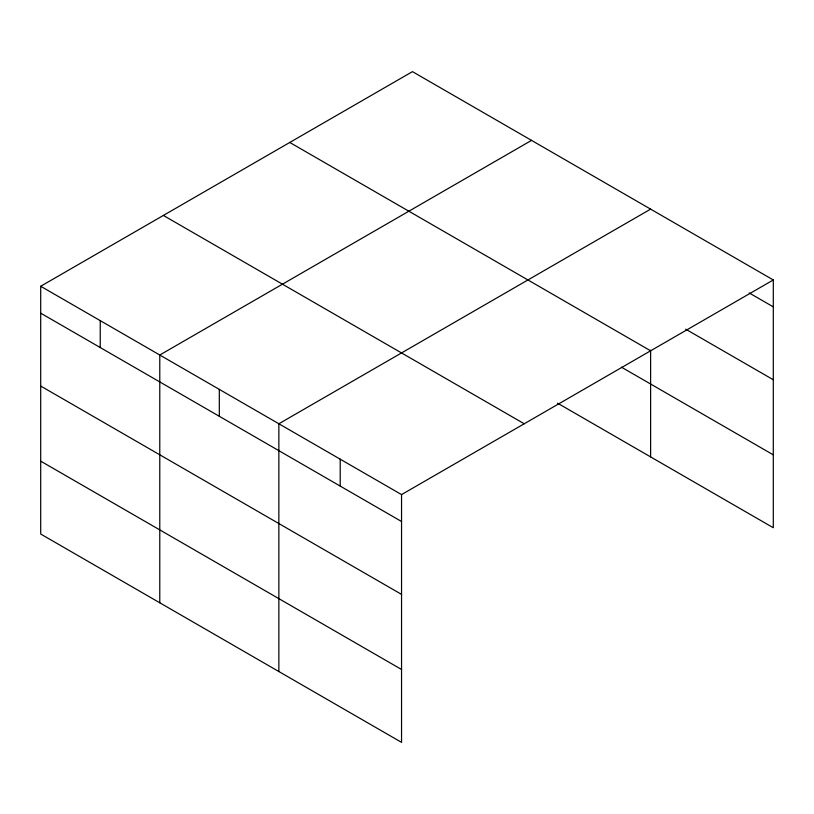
<?xml version="1.0" encoding="UTF-8"?>
<svg xmlns="http://www.w3.org/2000/svg" width="814" height="814" viewBox="0 0 814 814"><rect width="100%" height="100%" fill="white"/><g stroke="black" fill="none" stroke-linecap="round" stroke-linejoin="round"><path stroke-width="1.22" d="M40.7 286.263L401.546 494.597L401.546 742.368L40.7 534.035L40.7 286.263L412.454 71.632L773.3 279.965L773.3 527.737L557.519 403.154M531.532 140.384L159.778 355.016L159.778 602.787M650.61 209.137L278.856 423.768L278.856 671.53M401.546 494.597L773.3 279.965M749.206 292.948L773.3 306.868M685.663 329.161L773.3 379.751M289.774 142.46L650.62 350.793M621.387 367.145L773.3 454.843M163.38 215.435L524.226 423.768M40.7 313.166L401.546 521.499M40.7 386.05L401.546 594.383M40.7 461.151L401.546 669.474M650.61 350.224L650.61 456.898M340.201 459.177L340.201 486.08M219.312 389.387L219.312 416.29M100.234 320.645L100.234 347.537"/></g></svg>
